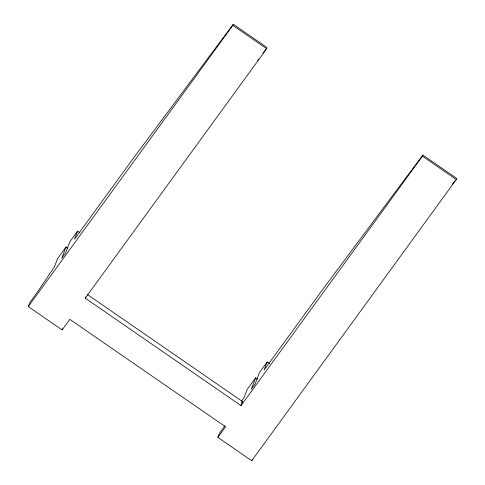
<?xml version="1.0" encoding="UTF-8"?>
<svg xmlns="http://www.w3.org/2000/svg" width="485" height="485" viewBox="0 0 485 485"><rect width="100%" height="100%" fill="white"/><g stroke="black" fill="none" stroke-linecap="round" stroke-linejoin="round"><path stroke-width="0.73" d="M269.666 363.623L267.199 361.925L264.119 369.994L323.465 288.411L422.871 155.048L456.724 178.407L456.294 179.541L251.739 460.75L217.88 437.391L225.586 426.8L69.84 319.354L62.128 329.952L28.275 306.593L29.815 302.555L37.521 291.964L54.472 266.738L57.557 258.669L66.033 247.017L67.882 248.29M66.033 247.017L61.722 258.311L65.572 253.012L69.888 241.718L77.594 231.121L80.055 232.824M77.594 231.121L74.514 239.19L133.854 157.607L233.261 24.25L267.12 47.609L266.689 48.736L85.251 298.166L241.003 405.605L422.435 156.182L422.871 155.048M62.128 329.952L62.644 328.606M85.251 298.166L85.766 296.82M28.275 306.593L232.83 25.384L233.261 24.25M217.88 437.391L219.42 433.36L224.985 425.709M241.003 405.605L242.542 401.574L87.415 294.559M257.486 379.088L255.643 377.815L251.327 389.109L255.183 383.817L259.493 372.516L267.199 361.925M251.739 460.75L252.255 459.404M241.657 401.143L244.082 397.536L247.162 389.473L255.643 377.815M257.632 60.334L258.535 59.128M263.052 53.065L265.762 49.428M452.208 184.47L454.918 180.832M241.615 402.72L242.542 401.574M232.83 25.384L266.689 48.736M422.435 156.182L456.294 179.541"/></g></svg>
